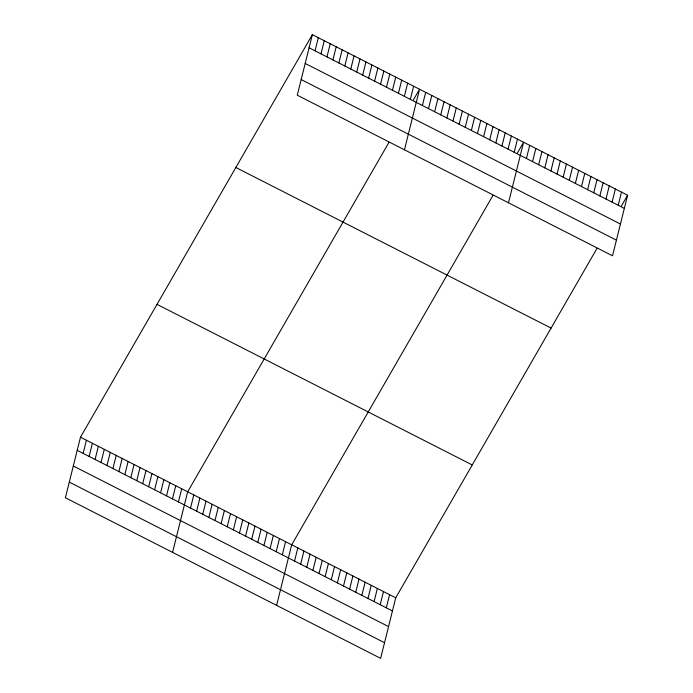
<?xml version="1.0" encoding="UTF-8"?>
<svg xmlns="http://www.w3.org/2000/svg" width="693" height="693" viewBox="0 0 693 693"><rect width="100%" height="100%" fill="white"/><g stroke="black" fill="none" stroke-linecap="round" stroke-linejoin="round"><path stroke-width="1.04" d="M312.37 34.65L297.271 95.201L612.517 255.786L627.615 195.235L312.37 34.65L80.483 437.214L65.385 497.765L380.63 658.35L395.729 597.799L597.002 248.38M83.16 453.387L86.434 440.246M89.12 456.418L92.394 443.277M95.071 459.45L98.345 446.318M101.022 462.491L104.305 449.35M106.982 465.523L110.256 452.382M112.933 468.555L116.207 455.414M118.893 471.586L122.167 458.445M124.844 474.618L128.118 461.477M130.795 477.659L134.078 464.518M136.755 480.691L140.029 467.55M142.706 483.723L145.98 470.582M148.666 486.755L151.94 473.614M154.617 489.786L157.891 476.645M160.568 492.818L163.851 479.677M166.528 495.859L169.802 482.718M172.479 498.891L175.753 485.75M178.439 501.923L181.713 488.782M172.566 552.364L187.664 491.813L388.946 142.386M190.506 508.073L193.789 494.932M196.63 511.191L199.905 498.05M315.046 50.823L318.321 37.682M202.746 514.31L206.02 501.169M321.006 53.855L324.281 40.714M208.87 517.42L212.145 504.287M326.957 56.887L330.232 43.754M214.986 520.538L218.26 507.397M332.909 59.927L336.192 46.786M221.11 523.657L224.385 510.516M338.868 62.959L342.143 49.818M227.226 526.775L230.5 513.634M344.819 65.991L348.094 52.85M233.342 529.894L236.625 516.753M350.779 69.023L354.054 55.882M239.466 533.012L242.741 519.871M356.73 72.055L360.005 58.914M245.582 536.131L248.856 522.99M362.682 75.087L365.965 61.954M251.706 539.241L254.981 526.108M368.641 78.127L371.916 64.986M257.822 542.359L261.096 529.218M374.592 81.159L377.867 68.018M263.946 545.478L267.221 532.337M380.552 84.191L383.827 71.05M270.062 548.596L273.337 535.455M386.503 87.223L389.778 74.082M276.178 551.715L279.461 538.574M392.455 90.255L395.738 77.114M282.302 554.833L285.577 541.692M398.414 93.286L401.689 80.154M276.602 605.353L291.692 544.811L492.974 195.383M404.365 96.327L407.64 83.186M294.542 561.07L297.817 547.929M410.325 99.359L413.6 86.218M300.658 564.18L303.932 551.039M404.452 149.801L419.551 89.25L413.426 99.879M306.782 567.298L310.057 554.157M422.392 105.509L425.675 92.368M312.898 570.417L316.173 557.276M428.517 108.628L431.791 95.487M319.014 573.535L322.297 560.394M434.632 111.746L437.907 98.605M325.138 576.654L328.413 563.513M440.757 114.856L444.031 101.715M331.254 579.772L334.528 566.631M446.872 117.975L450.147 104.834M337.378 582.891L340.653 569.75M452.988 121.093L456.271 107.952M343.494 586.001L346.769 572.86M459.112 124.212L462.387 111.071M349.618 589.119L352.893 575.978M465.228 127.33L468.511 114.189M355.734 592.238L359.009 579.097M471.353 130.449L474.627 117.308M361.85 595.356L365.133 582.215M477.468 133.567L480.743 120.426M367.974 598.475L371.249 585.334M483.593 136.677L486.867 123.545M374.09 601.593L377.364 588.452M489.708 139.795L492.983 126.654M380.214 604.712L383.489 591.571M495.833 142.914L499.107 129.773M386.33 607.822L389.605 594.681M501.949 146.032L505.223 132.891M508.064 149.151L511.347 136.01M514.189 152.269L517.463 139.128M508.489 202.789L523.579 142.247L517.463 152.876M526.429 158.498L529.703 145.365M532.545 161.616L535.819 148.475M538.669 164.735L541.943 151.594M544.785 167.853L548.059 154.712M550.9 170.972L554.183 157.831M557.025 174.09L560.299 160.949M563.14 177.209L566.415 164.068M569.265 180.327L572.539 167.186M575.381 183.437L578.655 170.296M581.505 186.556L584.779 173.415M587.621 189.674L590.895 176.533M593.736 192.793L597.019 179.652M599.861 195.911L603.135 182.77M605.977 199.03L609.251 185.889M612.101 202.148L615.375 189.007M618.217 205.258L621.491 192.117M621.491 205.864L627.615 195.235M309.095 47.791L624.341 208.376M305.189 63.435L620.434 224.021M301.178 79.556L616.415 240.142M235.845 167.498L551.091 328.084M157.008 304.366L472.254 464.96M80.483 437.214L395.729 597.799M77.209 450.355L392.455 610.94M73.302 465.999L388.548 626.585M69.291 482.12L384.528 642.706"/></g></svg>
